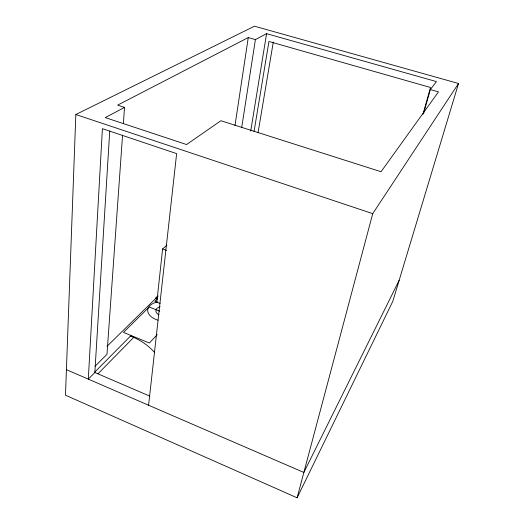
<?xml version="1.0" encoding="UTF-8"?>
<svg xmlns="http://www.w3.org/2000/svg" width="524" height="524" viewBox="0 0 524 524"><rect width="100%" height="100%" fill="white"/><g stroke="black" fill="none" stroke-linecap="round" stroke-linejoin="round"><path stroke-width="0.79" d="M75.836 114.527L65.474 395.194L297.108 497.8L392.83 301.274L458.526 83.499L254.481 26.2L75.836 114.527L372.741 213.641L458.526 83.499M109.739 130.935L94.837 372.518L88.301 379.127L102.403 128.688L176.64 153.617L148.587 405.229M122.564 135.113L106.975 354.348L95.119 366.191M123.376 123.703L124.535 107.4L117.605 105.147L248.271 37.571L255.411 39.608L266.585 33.654L436.413 81.587L430.355 89.565L423.68 113.118M156.827 302.151L162.617 248.952L166.894 245.147M234.981 125.622L248.271 37.571M241.662 127.738L255.411 39.608M250.734 130.993L266.585 33.654M254.061 131.485L268.943 41.475L430.518 87.495L422.94 114.278M258.037 132.768L273.325 41.927M297.108 497.8L372.741 213.641M399.137 280.379L303.854 472.458L66.417 369.656M157.2 334.679L149.379 343.017L123.474 332.406L149.196 307.005L159.702 311.171M97.936 373.848L133.817 337.286L130.587 335.963L94.51 372.381M157.174 299.073L154.849 301.379L160.134 303.455M107.04 346.305L158.268 295.962M124.535 107.4L105.265 117.599L186.57 144.539L220.918 120.73L381.046 171.728L438.464 91.877L430.355 89.565M162.617 248.952L166.449 250.38M156.054 298.13L157.436 298.673M94.353 372.309L149.812 396.124M130.587 335.963A70.557 46.806 -0.9 0 1 154.22 352.161M157.482 297.403A3.95 2.312 5.1 0 1 156.283 296.898M157.573 298.647A5.928 3.471 5.1 0 1 155.287 297.874M159.001 314.852A8.115 4.893 5.2 0 1 160.161 306.691M158.052 320.197A16.231 9.792 5.2 0 1 147.696 310.64A16.231 9.792 5.2 0 1 157.455 302.001"/></g></svg>
